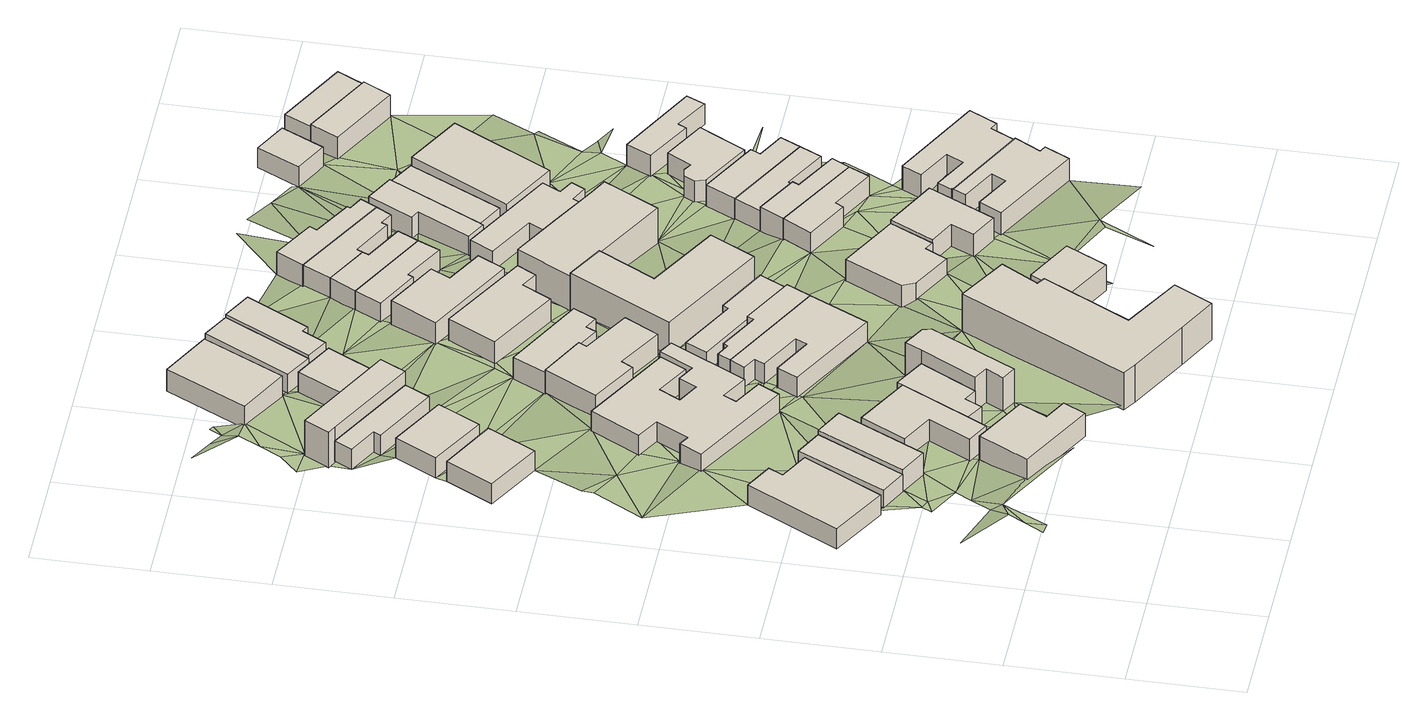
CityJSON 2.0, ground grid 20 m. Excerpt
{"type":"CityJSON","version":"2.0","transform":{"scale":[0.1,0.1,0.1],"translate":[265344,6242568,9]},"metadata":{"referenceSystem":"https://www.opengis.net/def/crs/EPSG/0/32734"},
"CityObjects":{
"building1":{"type":"Building","attributes":{"address":"12 Pope Street Salt River Cape Town","building":"house","building:levels":"1","footprint":{"type":"Polygon"},"plus_code":"CGXMX7X4+XGR","ground_height":12.81,"building_height":4.1,"roof_height":16.91},"geometry":[{"type":"Solid","lod":"1","boundaries":[[[[0,1,2,3]],[[1,4,5,2]],[[4,6,7,5]],[[6,8,9,7]],[[8,10,11,9]],[[10,0,3,11]],[[3,2,5,7,9,11]],[[10,8,6,4,1,0]]]]}]},
"building2":{"type":"Building","attributes":{"address":"14 Pope Street Salt River Cape Town","building":"house","building:levels":"1","footprint":{"type":"Polygon"},"plus_code":"CHX3XWX8+X7R","ground_height":12.81,"building_height":4.1,"roof_height":16.91},"geometry":[{"type":"Solid","lod":"1","boundaries":[[[[12,13,14,15]],[[13,16,17,14]],[[16,18,19,17]],[[18,12,15,19]],[[15,14,17,19]],[[18,16,13,12]]]]}]},
"building3":{"type":"Building","attributes":{"address":"38 Coleridge Road Salt River Cape Town","building":"house","building:levels":"1","footprint":{"type":"Polygon"},"plus_code":"CHXMX6XG+XGV","ground_height":14.1,"building_height":4.1,"roof_height":18.2},"geometry":[{"type":"Solid","lod":"1","boundaries":[[[[20,21,22,23]],[[21,24,25,22]],[[24,26,27,25]],[[26,28,29,27]],[[28,30,31,29]],[[30,20,23,31]],[[23,22,25,27,29,31]],[[30,28,26,24,21,20]]]]}]},
"building4":{"type":"Building","attributes":{"address":"16 Pope Street Salt River Cape Town","building":"house","building:levels":"1","footprint":{"type":"Polygon"},"plus_code":"CHX8XQX5+X4R","ground_height":13.74,"building_height":4.1,"roof_height":17.84},"geometry":[{"type":"Solid","lod":"1","boundaries":[[[[32,33,19,34,35,15]],[[33,36,37,34,19]],[[36,38,39,37]],[[38,32,15,35,39]],[[35,34,37,39]],[[38,36,33,32]]]]}]},
"building5":{"type":"Building","attributes":{"address":"Burns Road Salt River Cape Town","building":"house","building:levels":"1","footprint":{"type":"Polygon"},"plus_code":"CGXPXWX7+XPV","ground_height":11.61,"building_height":4.1,"roof_height":15.71},"geometry":[{"type":"Solid","lod":"1","boundaries":[[[[40,41,42,43]],[[41,44,45,42]],[[44,46,47,45]],[[46,40,43,47]],[[43,42,45,47]],[[46,44,41,40]]]]}]},
"building6":{"type":"Building","attributes":{"address":"18 Pope Street Salt River Cape Town","building":"house","building:levels":"1","footprint":{"type":"Polygon"},"plus_code":"CHXQXXX6+X8R","ground_height":13.43,"building_height":4.1,"roof_height":17.53},"geometry":[{"type":"Solid","lod":"1","boundaries":[[[[48,49,50,51]],[[49,52,53,50]],[[52,54,55,53]],[[54,56,57,55]],[[56,58,59,57]],[[58,60,61,59]],[[60,48,51,61]],[[51,50,53,55,57,59,61]],[[60,58,56,54,52,49,48]]]]}]},
"building7":{"type":"Building","attributes":{"address":"20 Pope Street Salt River Cape Town","building":"house","building:levels":"1","footprint":{"type":"Polygon"},"plus_code":"CJX4XPX4+XVX","ground_height":13.43,"building_height":4.1,"roof_height":17.53},"geometry":[{"type":"Solid","lod":"1","boundaries":[[[[62,63,64,65]],[[63,66,51,64]],[[66,67,61,51]],[[67,68,69,61]],[[68,70,71,69]],[[70,72,73,71]],[[72,62,65,73]],[[65,64,51,61,69,71,73]],[[72,70,68,67,66,63,62]]]]}]},
"building8":{"type":"Building","attributes":{"address":"14A Burns Road Salt River Cape Town","building":"house","building:levels":"1","footprint":{"type":"Polygon"},"plus_code":"CGXXXQX2+XHW","ground_height":11.61,"building_height":4.1,"roof_height":15.71},"geometry":[{"type":"Solid","lod":"1","boundaries":[[[[74,75,76,77]],[[75,78,79,76]],[[78,80,81,79]],[[80,74,77,81]],[[77,76,79,81]],[[80,78,75,74]]]]}]},
"building9":{"type":"Building","attributes":{"address":"33A Burns Road Salt River Cape Town","building":"house","building:levels":"1","footprint":{"type":"Polygon"},"plus_code":"CHXHX9X3+X7X","ground_height":11.78,"building_height":4.1,"roof_height":15.88},"geometry":[{"type":"Solid","lod":"1","boundaries":[[[[82,83,84,85]],[[83,86,87,84]],[[86,88,89,87]],[[88,90,91,89]],[[90,92,93,91]],[[92,94,95,93]],[[94,96,97,95]],[[96,98,99,97]],[[98,100,101,99]],[[100,102,103,101]],[[102,104,105,103]],[[104,106,107,105]],[[106,108,109,107]],[[108,110,111,109]],[[110,112,113,111]],[[112,114,115,113]],[[114,116,117,115]],[[116,118,119,117]],[[118,120,121,119]],[[120,82,85,121]],[[85,84,87,89,91,93,95,97,99,101,103,105,107,109,111,113,115,117,119,121]],[[120,118,116,114,112,110,108,106,104,102,100,98,96,94,92,90,88,86,83,82]]]]}]},
"building10":{"type":"Building","attributes":{"address":"36 Coleridge Road Salt River Cape Town","building":"house","building:levels":"2","footprint":{"type":"Polygon"},"plus_code":"CJXCXQX9+XHV","ground_height":13.43,"building_height":6.9,"roof_height":20.33},"geometry":[{"type":"Solid","lod":"1","boundaries":[[[[72,122,123,124,73]],[[122,125,126,123]],[[125,127,128,126]],[[127,129,130,128]],[[129,131,132,130]],[[131,133,134,132]],[[133,62,65,135,134]],[[62,72,73,124,135,65]],[[124,123,126,128,130,132,134,135]],[[62,133,131,129,127,125,122,72]]]]}]},
"building11":{"type":"Building","attributes":{"address":"14 Burns Road Salt River Cape Town","building":"house","building:levels":"1","footprint":{"type":"Polygon"},"plus_code":"CHX4XGXW+X9X","ground_height":11.07,"building_height":4.1,"roof_height":15.17},"geometry":[{"type":"Solid","lod":"1","boundaries":[[[[136,137,138,139]],[[137,140,141,138]],[[140,142,143,141]],[[142,144,145,143]],[[144,146,147,145]],[[146,136,139,147]],[[139,138,141,143,145,147]],[[146,144,142,140,137,136]]]]}]},
"building12":{"type":"Building","attributes":{"address":"12 Burns Road Salt River Cape Town","building":"house","building:levels":"2","footprint":{"type":"Polygon"},"plus_code":"CHX6X7XX+X3W","ground_height":11.07,"building_height":6.9,"roof_height":17.97},"geometry":[{"type":"Solid","lod":"1","boundaries":[[[[148,149,150,151,152,139]],[[149,153,154,151,150]],[[153,155,156,154]],[[155,157,158,156]],[[157,148,139,152,158]],[[152,151,154,156,158]],[[157,155,153,149,148]]]]}]},
"building13":{"type":"Building","attributes":{"address":"41 Coleridge Road Salt River Cape Town","building":"commercial","building:levels":"2","footprint":{"type":"Polygon"},"plus_code":"CJXXX8X3+X2X","ground_height":13.79,"building_height":6.9,"roof_height":20.69},"geometry":[{"type":"Solid","lod":"1","boundaries":[[[[159,160,161,162,163,164]],[[160,165,166,162,161]],[[165,167,168,166]],[[167,169,170,168]],[[169,171,172,170]],[[171,173,174,172]],[[173,175,176,174]],[[175,177,178,176]],[[177,179,180,178]],[[179,159,164,163,180]],[[163,162,166,168,170,172,174,176,178,180]],[[179,177,175,173,171,169,167,165,160,159]]]]}]},
"building14":{"type":"Building","attributes":{"address":"31 Burns Road Salt River Cape Town","building":"house","building:levels":"1","footprint":{"type":"Polygon"},"plus_code":"CJX3XFX7+XJW","ground_height":11.78,"building_height":4.1,"roof_height":15.88},"geometry":[{"type":"Solid","lod":"1","boundaries":[[[[181,182,183,184,185]],[[182,186,187,183]],[[186,188,189,187]],[[188,190,191,189]],[[190,192,193,191]],[[192,194,195,193]],[[194,196,197,198,195]],[[196,181,185,184,198,197]],[[184,183,187,189,191,193,195,198]],[[196,194,192,190,188,186,182,181]]]]}]},
"building15":{"type":"Building","attributes":{"address":"30 Coleridge Road Salt River Cape Town","building":"house","building:levels":"1","footprint":{"type":"Polygon"},"plus_code":"CJXWX8XM+XPX","ground_height":11.98,"building_height":4.1,"roof_height":16.08},"geometry":[{"type":"Solid","lod":"1","boundaries":[[[[199,200,201,202]],[[200,203,204,201]],[[203,205,206,204]],[[205,207,208,206]],[[207,209,210,208]],[[209,211,212,210]],[[211,213,214,212]],[[213,215,216,214]],[[215,217,218,216]],[[217,199,202,218]],[[202,201,204,206,208,210,212,214,216,218]],[[217,215,213,211,209,207,205,203,200,199]]]]}]},
"building16":{"type":"Building","attributes":{"address":"10 Burns Road Salt River Cape Town","building":"house","building:levels":"1","footprint":{"type":"Polygon"},"plus_code":"CHXMX8XG+X3X","ground_height":10.69,"building_height":4.1,"roof_height":14.79},"geometry":[{"type":"Solid","lod":"1","boundaries":[[[[219,220,221,222]],[[220,223,224,221]],[[223,225,226,224]],[[225,219,222,226]],[[222,221,224,226]],[[225,223,220,219]]]]}]},
"building17":{"type":"Building","attributes":{"address":"10 Tennyson Street Salt River Cape Town","building":"house","building:levels":"1","footprint":{"type":"Polygon"},"plus_code":"CHXGX3XG+XXX","ground_height":10.53,"building_height":4.1,"roof_height":14.63},"geometry":[{"type":"Solid","lod":"1","boundaries":[[[[227,228,229,230]],[[228,231,232,229]],[[231,233,234,232]],[[233,227,230,234]],[[230,229,232,234]],[[233,231,228,227]]]]}]},
"building18":{"type":"Building","attributes":{"address":"28 Salt River Cape Town","building":"house","building:levels":"1","footprint":{"type":"Polygon"},"plus_code":"CJXWX4X9+X8V","ground_height":11.98,"building_height":4.1,"roof_height":16.08},"geometry":[{"type":"Solid","lod":"1","boundaries":[[[[235,236,237,238]],[[236,239,240,241,237]],[[239,242,243,244,241,240]],[[242,245,246,244,243]],[[245,247,248,246]],[[247,249,201,248]],[[249,250,202,201]],[[250,235,238,202]],[[238,237,241,244,246,248,201,202]],[[250,249,247,245,242,239,236,235]]]]}]},
"building19":{"type":"Building","attributes":{"address":"29 Burns Road Salt River Cape Town","building":"house","building:levels":"1","footprint":{"type":"Polygon"},"plus_code":"CJX8XXX6+X9W","ground_height":11.21,"building_height":4.1,"roof_height":15.31},"geometry":[{"type":"Solid","lod":"1","boundaries":[[[[251,252,197,185]],[[252,253,254,197]],[[253,255,256,254]],[[255,257,258,256]],[[257,259,260,258]],[[259,261,262,260]],[[261,251,185,262]],[[185,197,254,256,258,260,262]],[[261,259,257,255,253,252,251]]]]}]},
"building20":{"type":"Building","attributes":{"address":"26 Coleridge Road Salt River Cape Town","building":"house","building:levels":"1","footprint":{"type":"Polygon"},"plus_code":"CJXXXWXH+X3W","ground_height":11.27,"building_height":4.1,"roof_height":15.37},"geometry":[{"type":"Solid","lod":"1","boundaries":[[[[263,264,265,266]],[[264,267,268,265]],[[267,269,270,268]],[[269,271,272,270]],[[271,273,274,272]],[[273,275,276,274]],[[275,263,266,276]],[[266,265,268,270,272,274,276]],[[275,273,271,269,267,264,263]]]]}]},
"building21":{"type":"Building","attributes":{"address":"Pope Street Salt River Cape Town","building":"house","building:levels":"1","footprint":{"type":"Polygon"},"plus_code":"CMXRX6XP+X6W","ground_height":13.79,"building_height":4.1,"roof_height":17.89},"geometry":[{"type":"Solid","lod":"1","boundaries":[[[[277,278,279,280]],[[278,281,282,279]],[[281,283,284,282]],[[283,277,280,284]],[[280,279,282,284]],[[283,281,278,277]]]]}]},
"building22":{"type":"Building","attributes":{"address":"12 Tennyson Street Salt River Cape Town","building":"house","building:levels":"1","footprint":{"type":"Polygon"},"plus_code":"CHXWX9X7+X2R","ground_height":10.14,"building_height":4.1,"roof_height":14.24},"geometry":[{"type":"Solid","lod":"1","boundaries":[[[[285,286,287,288]],[[286,289,290,287]],[[289,291,292,290]],[[291,285,288,292]],[[288,287,290,292]],[[291,289,286,285]]]]}]},
"building23":{"type":"Building","attributes":{"address":"14 Tennyson Street Salt River Cape Town","building":"house","building:levels":"1","footprint":{"type":"Polygon"},"plus_code":"CJX5XRXQ+X6R","ground_height":10.69,"building_height":4.1,"roof_height":14.79},"geometry":[{"type":"Solid","lod":"1","boundaries":[[[[285,291,292,293,294,288]],[[291,295,296,293,292]],[[295,297,298,296]],[[297,299,300,298]],[[299,301,302,300]],[[301,285,288,294,302]],[[294,293,296,298,300,302]],[[301,299,297,295,291,285]]]]}]},
"building24":{"type":"Building","attributes":{"address":"27 Burns Road Salt River Cape Town","building":"house","building:levels":"1","footprint":{"type":"Polygon"},"plus_code":"CJXJX3X4+X6X","ground_height":11.21,"building_height":4.1,"roof_height":15.31},"geometry":[{"type":"Solid","lod":"1","boundaries":[[[[303,304,305,306]],[[304,307,308,305]],[[307,309,310,308]],[[309,311,312,310]],[[311,313,314,312]],[[313,303,306,314]],[[306,305,308,310,312,314]],[[313,311,309,307,304,303]]]]}]},
"building25":{"type":"Building","attributes":{"address":"Coleridge Road Salt River Cape Town","building":"apartments","building:levels":"2","building:flats":"8","footprint":{"type":"Polygon"},"plus_code":"CJXXX3XQ+XJR","ground_height":11.27,"building_height":6.9,"roof_height":18.17},"geometry":[{"type":"Solid","lod":"1","boundaries":[[[[315,316,317,318,319,320]],[[316,321,322,318,317]],[[321,323,324,322]],[[323,325,326,324]],[[325,327,328,326]],[[327,315,320,319,328]],[[319,318,322,324,326,328]],[[327,325,323,321,316,315]]]]}]},
"building26":{"type":"Building","attributes":{"address":"5 Pope Street Salt River Cape Town","building":"house","building:levels":"1","footprint":{"type":"Polygon"},"plus_code":"CMXVXHXF+X7R","ground_height":11.98,"building_height":4.1,"roof_height":16.08},"geometry":[{"type":"Solid","lod":"1","boundaries":[[[[329,330,331,332]],[[330,333,334,331]],[[333,335,336,334]],[[335,337,338,336]],[[337,339,340,338]],[[339,341,342,340]],[[341,329,332,342]],[[332,331,334,336,338,340,342]],[[341,339,337,335,333,330,329]]]]}]},
"building27":{"type":"Building","attributes":{"address":"25 Burns Road Salt River Cape Town","building":"house","building:levels":"1","footprint":{"type":"Polygon"},"plus_code":"CJXPX3XJ+X2W","ground_height":11.21,"building_height":4.1,"roof_height":15.31},"geometry":[{"type":"Solid","lod":"1","boundaries":[[[[343,344,345,346]],[[344,347,348,345]],[[347,349,350,348]],[[349,351,352,350]],[[351,353,354,352]],[[353,343,346,354]],[[346,345,348,350,352,354]],[[353,351,349,347,344,343]]]]}]},
"building28":{"type":"Building","attributes":{"address":"23 Burns Road Salt River Cape Town","building":"house","building:levels":"1","footprint":{"type":"Polygon"},"plus_code":"CMX3X8XG+XVX","ground_height":10.11,"building_height":4.1,"roof_height":14.21},"geometry":[{"type":"Solid","lod":"1","boundaries":[[[[355,356,357,358]],[[356,359,360,357]],[[359,361,362,360]],[[361,363,364,362]],[[363,365,366,364]],[[365,355,358,366]],[[358,357,360,362,364,366]],[[365,363,361,359,356,355]]]]}]},
"building29":{"type":"Building","attributes":{"address":"5A Pope Street Salt River Cape Town","building":"house","building:levels":"1","footprint":{"type":"Polygon"},"plus_code":"CPXCX6XH+XFW","ground_height":12.65,"building_height":4.1,"roof_height":16.75},"geometry":[{"type":"Solid","lod":"1","boundaries":[[[[329,341,342,367,368,332]],[[341,369,370,367,342]],[[369,371,372,370]],[[371,373,374,372]],[[373,375,376,374]],[[375,329,332,368,376]],[[368,367,370,372,374,376]],[[375,373,371,369,341,329]]]]}]},
"building30":{"type":"Building","attributes":{"address":"18 Coleridge Road Salt River Cape Town","building":"civic","building:levels":"2","footprint":{"type":"Polygon"},"plus_code":"CMXMXGX2+X2W","ground_height":10.7,"building_height":6.9,"roof_height":17.6},"geometry":[{"type":"Solid","lod":"1","boundaries":[[[[377,378,379,380,381,382]],[[378,383,384,380,379]],[[383,385,320,384]],[[385,386,387,320]],[[386,388,389,387]],[[388,390,391,389]],[[390,377,382,381,391]],[[381,380,384,320,387,389,391]],[[390,388,386,385,383,378,377]]]]}]},
"building31":{"type":"Building","attributes":{"address":"21 Burns Road Salt River Cape Town","building":"house","building:levels":"1","footprint":{"type":"Polygon"},"plus_code":"CMX5XXXG+X9X","ground_height":10.11,"building_height":4.1,"roof_height":14.21},"geometry":[{"type":"Solid","lod":"1","boundaries":[[[[356,355,358,357]],[[355,392,393,358]],[[392,394,395,393]],[[394,396,397,395]],[[396,398,399,397]],[[398,356,357,399]],[[357,358,393,395,397,399]],[[398,396,394,392,355,356]]]]}]},
"building32":{"type":"Building","attributes":{"address":"19 Burns Road Salt River Cape Town","building":"house","building:levels":"1","footprint":{"type":"Polygon"},"plus_code":"CMX8XCXG+XVV","ground_height":10.11,"building_height":4.1,"roof_height":14.21},"geometry":[{"type":"Solid","lod":"1","boundaries":[[[[398,396,397,399]],[[396,400,401,397]],[[400,402,403,401]],[[402,404,405,403]],[[404,406,407,405]],[[406,408,409,407]],[[408,410,411,409]],[[410,398,399,411]],[[399,397,401,403,405,407,409,411]],[[410,408,406,404,402,400,396,398]]]]}]},
"building33":{"type":"Building","attributes":{"address":"31 Coleridge Road Salt River Cape Town","building":"house","building:levels":"1","footprint":{"type":"Polygon"},"plus_code":"CPXFXRXQ+X3W","ground_height":11.52,"building_height":4.1,"roof_height":15.62},"geometry":[{"type":"Solid","lod":"1","boundaries":[[[[412,413,414,415]],[[413,416,417,414]],[[416,418,419,417]],[[418,420,421,419]],[[420,422,423,421]],[[422,412,415,423]],[[415,414,417,419,421,423]],[[422,420,418,416,413,412]]]]}]},
"building34":{"type":"Building","attributes":{"address":"40 Cecil Road Salt River Cape Town","building":"house","building:levels":"1","footprint":{"type":"Polygon"},"plus_code":"CPXXXXX7+X4W","ground_height":12.65,"building_height":4.1,"roof_height":16.75},"geometry":[{"type":"Solid","lod":"1","boundaries":[[[[424,425,426,427,428,429]],[[425,430,431,427,426]],[[430,432,433,431]],[[432,434,435,433]],[[434,436,437,435]],[[436,438,439,437]],[[438,440,441,439]],[[440,442,443,441]],[[442,444,445,443]],[[444,446,447,445]],[[446,424,429,428,447]],[[428,427,431,433,435,437,439,441,443,445,447]],[[446,444,442,440,438,436,434,432,430,425,424]]]]}]},
"building35":{"type":"Building","attributes":{"address":"Coleridge Road Salt River Cape Town","building":"house","building:levels":"1","footprint":{"type":"Polygon"},"plus_code":"CPX4XFXG+XVR","ground_height":10.27,"building_height":4.1,"roof_height":14.37},"geometry":[{"type":"Solid","lod":"1","boundaries":[[[[378,377,382,379]],[[377,448,449,382]],[[448,450,451,449]],[[450,452,453,451]],[[452,454,455,453]],[[454,456,457,455]],[[456,458,459,457]],[[458,460,461,459]],[[460,462,463,461]],[[462,378,379,463]],[[379,382,449,451,453,455,457,459,461,463]],[[462,460,458,456,454,452,450,448,377,378]]]]}]},
"building36":{"type":"Building","attributes":{"address":"17 Burns Road Salt River Cape Town","building":"house","building:levels":"1","footprint":{"type":"Polygon"},"plus_code":"CMXFX3XQ+XXX","ground_height":10.11,"building_height":4.1,"roof_height":14.21},"geometry":[{"type":"Solid","lod":"1","boundaries":[[[[464,465,409,411]],[[465,466,467,409]],[[466,468,469,467]],[[468,470,471,469]],[[470,472,473,471]],[[472,474,475,473]],[[474,476,477,475]],[[476,464,411,477]],[[411,409,467,469,471,473,475,477]],[[476,474,472,470,468,466,465,464]]]]}]},
"building37":{"type":"Building","attributes":{"address":"29 Coleridge Road Salt River Cape Town","building":"house","building:levels":"1","footprint":{"type":"Polygon"},"plus_code":"CPXMXCXF+XRR","ground_height":11.52,"building_height":4.1,"roof_height":15.62},"geometry":[{"type":"Solid","lod":"1","boundaries":[[[[478,479,423,415]],[[479,480,481,423]],[[480,482,483,481]],[[482,484,485,486,483]],[[484,487,488,489,486,485]],[[487,478,415,489,488]],[[415,423,481,483,486,489]],[[487,484,482,480,479,478]]]]}]},
"building38":{"type":"Building","attributes":{"address":"16 Tennyson Street Salt River Cape Town","building":"house","building:levels":"1","footprint":{"type":"Polygon"},"plus_code":"CMXVX2XG+XWV","ground_height":10.11,"building_height":4.1,"roof_height":14.21},"geometry":[{"type":"Solid","lod":"1","boundaries":[[[[490,491,492,493,494,495]],[[491,496,497,493,492]],[[496,498,499,497]],[[498,500,501,499]],[[500,502,503,501]],[[502,504,505,503]],[[504,490,495,494,505]],[[494,493,497,499,501,503,505]],[[504,502,500,498,496,491,490]]]]}]},
"building39":{"type":"Building","attributes":{"address":"27 Coleridge Road Salt River Cape Town","building":"house","building:levels":"1","footprint":{"type":"Polygon"},"plus_code":"CPXQX3XJ+XJX","ground_height":10.73,"building_height":4.1,"roof_height":14.83},"geometry":[{"type":"Solid","lod":"1","boundaries":[[[[487,484,485,488]],[[484,506,507,485]],[[506,508,509,507]],[[508,510,511,509]],[[510,512,513,511]],[[512,487,488,513]],[[488,485,507,509,511,513]],[[512,510,508,506,484,487]]]]}]},
"building40":{"type":"Building","attributes":{"address":"38 Cecil Road Salt River Cape Town","building":"house","building:levels":"1","footprint":{"type":"Polygon"},"plus_code":"CQXFXFXW+XJW","ground_height":12.32,"building_height":4.1,"roof_height":16.42},"geometry":[{"type":"Solid","lod":"1","boundaries":[[[[514,515,516,429]],[[515,517,518,516]],[[517,519,520,518]],[[519,521,522,520]],[[521,523,524,522]],[[523,525,526,524]],[[525,527,528,526]],[[527,529,530,528]],[[529,531,426,530]],[[531,514,429,426]],[[429,516,518,520,522,524,526,528,530,426]],[[531,529,527,525,523,521,519,517,515,514]]]]}]},
"building41":{"type":"Building","attributes":{"address":"18 Tennyson Street Salt River Cape Town","building":"house","building:levels":"1","footprint":{"type":"Polygon"},"plus_code":"CPX4XWXQ+X3W","ground_height":9.61,"building_height":4.1,"roof_height":13.71},"geometry":[{"type":"Solid","lod":"1","boundaries":[[[[490,504,532,495]],[[504,533,534,532]],[[533,535,536,534]],[[535,490,495,536]],[[495,532,534,536]],[[535,533,504,490]]]]}]},
"building42":{"type":"Building","attributes":{"address":"25 Coleridge Road Salt River Cape Town","building":"house","building:levels":"1","footprint":{"type":"Polygon"},"plus_code":"CPXRX8X5+XXX","ground_height":10.73,"building_height":4.1,"roof_height":14.83},"geometry":[{"type":"Solid","lod":"1","boundaries":[[[[537,538,511,513]],[[538,539,540,511]],[[539,541,542,540]],[[541,543,544,542]],[[543,545,546,544]],[[545,537,513,546]],[[513,511,540,542,544,546]],[[545,543,541,539,538,537]]]]}]},
"building43":{"type":"Building","attributes":{"address":"23 Coleridge Road Salt River Cape Town","building":"house","building:levels":"1","footprint":{"type":"Polygon"},"plus_code":"CPXWXPXC+XRR","ground_height":10.73,"building_height":4.1,"roof_height":14.83},"geometry":[{"type":"Solid","lod":"1","boundaries":[[[[547,548,549,550]],[[548,551,552,549]],[[551,553,554,552]],[[553,555,556,554]],[[555,557,558,556]],[[557,559,560,558]],[[559,561,562,560]],[[561,547,550,562]],[[550,549,552,554,556,558,560,562]],[[561,559,557,555,553,551,548,547]]]]}]},
"building44":{"type":"Building","attributes":{"address":"20 Tennyson Street Salt River Cape Town","building":"house","building:levels":"1","footprint":{"type":"Polygon"},"plus_code":"CPXHX5X3+XJR","ground_height":10.27,"building_height":4.1,"roof_height":14.37},"geometry":[{"type":"Solid","lod":"1","boundaries":[[[[563,564,565,566]],[[564,567,568,565]],[[567,569,570,568]],[[569,563,566,570]],[[566,565,568,570]],[[569,567,564,563]]]]}]},
"building45":{"type":"Building","attributes":{"address":"21 Coleridge Road Salt River Cape Town","building":"house","building:levels":"1","footprint":{"type":"Polygon"},"plus_code":"CQX7XRXH+X5W","ground_height":10.54,"building_height":4.1,"roof_height":14.64},"geometry":[{"type":"Solid","lod":"1","boundaries":[[[[571,572,573,574]],[[572,575,576,573]],[[575,577,578,576]],[[577,579,580,578]],[[579,581,582,580]],[[581,571,574,582]],[[574,573,576,578,580,582]],[[581,579,577,575,572,571]]]]}]},
"building46":{"type":"Building","attributes":{"address":"13A Tennyson Street Salt River Cape Town","building":"house","building:levels":"1","footprint":{"type":"Polygon"},"plus_code":"CPXHXCX2+XVR","ground_height":9.13,"building_height":4.1,"roof_height":13.23},"geometry":[{"type":"Solid","lod":"1","boundaries":[[[[583,584,585,586]],[[584,587,588,585]],[[587,589,590,588]],[[589,583,586,590]],[[586,585,588,590]],[[589,587,584,583]]]]}]},
"building47":{"type":"Building","attributes":{"address":"14 Coleridge Road Salt River Cape Town","building":"house","building:levels":"1","footprint":{"type":"Polygon"},"plus_code":"CQX4X6XJ+XVR","ground_height":9.61,"building_height":4.1,"roof_height":13.71},"geometry":[{"type":"Solid","lod":"1","boundaries":[[[[591,592,593,594,595,596]],[[592,597,598,594,593]],[[597,599,600,598]],[[599,591,596,595,600]],[[595,594,598,600]],[[599,597,592,591]]]]}]},
"building48":{"type":"Building","attributes":{"address":"12 Coleridge Road Salt River Cape Town","building":"house","building:levels":"1","footprint":{"type":"Polygon"},"plus_code":"CQX6XPXH+X7V","ground_height":9.13,"building_height":4.1,"roof_height":13.23},"geometry":[{"type":"Solid","lod":"1","boundaries":[[[[601,602,603,596]],[[602,604,605,603]],[[604,606,593,605]],[[606,601,596,593]],[[596,603,605,593]],[[606,604,602,601]]]]}]},
"terrain1":{"type":"TINRelief","geometry":[{"type":"CompositeSurface","lod":"1","boundaries":[[[607,608,609]],[[607,609,610]],[[611,612,613]],[[607,610,611]],[[612,611,610]],[[612,610,614]],[[615,616,617]],[[618,619,616]],[[615,617,620]],[[614,610,621]],[[618,616,622]],[[622,616,615]],[[619,618,0]],[[623,615,620]],[[615,623,622]],[[610,624,621]],[[620,614,28]],[[621,28,614]],[[623,620,625]],[[626,6,627]],[[4,1,628]],[[0,618,13]],[[628,1,0]],[[625,620,28]],[[4,627,6]],[[628,13,4]],[[629,626,630]],[[0,13,628]],[[13,627,4]],[[627,631,626]],[[630,626,631]],[[625,632,623]],[[28,633,625]],[[632,634,623]],[[635,629,630]],[[634,38,623]],[[28,26,633]],[[630,40,635]],[[633,68,67]],[[49,38,634]],[[26,636,637]],[[68,633,26]],[[638,630,631]],[[627,13,639]],[[13,12,639]],[[44,640,78]],[[631,641,642]],[[125,68,26]],[[40,630,643]],[[638,631,642]],[[637,127,26]],[[638,643,630]],[[639,12,38]],[[127,637,644]],[[70,68,72]],[[640,44,41]],[[72,68,125]],[[63,38,49]],[[26,127,125]],[[80,78,640]],[[41,40,643]],[[125,122,72]],[[137,645,140]],[[49,66,63]],[[140,75,144]],[[41,80,640]],[[646,647,645]],[[144,142,140]],[[646,648,647]],[[649,38,63]],[[38,649,639]],[[74,144,75]],[[648,646,650]],[[651,652,653]],[[80,41,181]],[[644,177,127]],[[653,652,654]],[[41,643,181]],[[654,639,655]],[[655,639,649]],[[649,63,133]],[[63,62,133]],[[656,144,74]],[[100,104,102]],[[106,104,100]],[[657,650,646]],[[658,659,660]],[[643,661,662]],[[181,643,662]],[[663,654,655]],[[664,653,654]],[[657,660,650]],[[658,660,665]],[[80,666,74]],[[663,664,654]],[[100,108,106]],[[667,653,664]],[[660,657,665]],[[661,643,110]],[[668,653,667]],[[177,129,127]],[[646,149,669]],[[108,100,98]],[[657,646,670]],[[671,672,665]],[[671,665,657]],[[649,217,655]],[[666,80,181]],[[646,669,670]],[[673,667,664]],[[247,653,668]],[[217,649,133]],[[74,666,656]],[[674,664,663]],[[108,98,110]],[[653,247,675]],[[217,133,131]],[[676,661,677]],[[661,110,677]],[[675,94,653]],[[674,663,678]],[[110,98,96]],[[131,129,177]],[[679,656,680]],[[676,677,96]],[[677,110,96]],[[225,669,149]],[[675,247,242]],[[247,245,242]],[[680,656,666]],[[670,669,220]],[[217,131,177]],[[681,676,96]],[[682,683,171]],[[675,684,94]],[[96,94,681]],[[685,675,242]],[[670,220,686]],[[94,684,687]],[[688,149,679]],[[94,687,681]],[[680,666,689]],[[690,686,220]],[[691,692,693]],[[680,688,679]],[[242,694,685]],[[688,225,149]],[[220,219,690]],[[267,687,684]],[[695,681,687]],[[686,227,670]],[[696,217,177]],[[692,695,693]],[[175,697,177]],[[173,171,698]],[[171,683,698]],[[699,219,225]],[[259,689,666]],[[177,697,700]],[[688,680,689]],[[267,684,269]],[[690,219,701]],[[698,175,173]],[[688,699,225]],[[702,693,703]],[[703,693,695]],[[696,177,700]],[[217,704,199]],[[696,704,217]],[[699,701,219]],[[286,227,686]],[[689,705,688]],[[687,315,695]],[[706,697,175]],[[707,687,267]],[[701,699,708]],[[259,307,689]],[[708,709,701]],[[700,697,706]],[[695,315,703]],[[199,704,710]],[[277,711,712]],[[713,699,688]],[[315,259,703]],[[714,175,698]],[[704,696,715]],[[716,698,277]],[[716,277,712]],[[307,259,315]],[[715,710,704]],[[717,708,699]],[[267,718,707]],[[699,713,719]],[[705,720,688]],[[175,714,706]],[[716,714,698]],[[719,717,699]],[[311,307,315]],[[309,307,311]],[[413,718,710]],[[721,722,723]],[[724,706,725]],[[413,710,715]],[[726,723,722]],[[720,705,313]],[[706,714,725]],[[361,719,713]],[[301,708,398]],[[398,708,717]],[[413,707,718]],[[311,315,727]],[[714,716,728]],[[713,351,361]],[[725,714,729]],[[728,716,730]],[[731,716,732]],[[313,311,727]],[[731,730,716]],[[715,329,413]],[[733,731,732]],[[727,720,313]],[[707,412,726]],[[351,734,735]],[[351,363,361]],[[413,412,707]],[[723,736,721]],[[410,301,398]],[[723,726,736]],[[727,737,720]],[[735,720,737]],[[363,351,365]],[[727,738,737]],[[728,730,739]],[[365,351,735]],[[410,476,301]],[[738,727,740]],[[329,416,413]],[[737,741,735]],[[726,412,487]],[[739,375,728]],[[735,741,365]],[[737,738,742]],[[731,442,730]],[[742,738,740]],[[512,736,726]],[[416,329,743]],[[744,375,739]],[[394,745,396]],[[487,512,726]],[[739,746,744]],[[747,365,741]],[[743,329,375]],[[355,365,747]],[[396,745,400]],[[748,375,744]],[[745,394,392]],[[731,749,442]],[[747,741,750]],[[743,418,416]],[[746,751,744]],[[752,753,748]],[[748,753,375]],[[400,745,402]],[[747,754,355]],[[402,745,392]],[[375,753,523]],[[743,375,523]],[[392,355,755]],[[750,741,756]],[[418,743,420]],[[757,736,512]],[[392,755,402]],[[754,755,355]],[[750,758,759]],[[743,523,420]],[[523,753,760]],[[761,762,476]],[[402,406,404]],[[763,736,757]],[[406,402,755]],[[758,750,756]],[[736,764,390]],[[756,741,456]],[[521,420,523]],[[765,766,767]],[[763,764,736]],[[768,761,769]],[[770,523,760]],[[377,390,450]],[[406,755,408]],[[377,450,448]],[[771,420,521]],[[772,765,767]],[[763,757,773]],[[420,771,774]],[[755,775,408]],[[420,774,422]],[[768,776,777]],[[765,772,778]],[[408,775,777]],[[422,774,772]],[[456,454,452]],[[757,779,773]],[[390,780,450]],[[781,761,768]],[[456,782,756]],[[390,764,780]],[[567,758,756]],[[783,771,521]],[[784,761,781]],[[452,782,456]],[[774,785,772]],[[786,780,764]],[[772,785,778]],[[450,571,452]],[[779,787,773]],[[786,788,789]],[[584,768,777]],[[790,782,452]],[[785,791,778]],[[584,777,775]],[[780,786,789]],[[450,780,571]],[[535,758,567]],[[790,452,571]],[[584,775,490]],[[539,779,792]],[[781,768,584]],[[789,793,780]],[[794,787,779]],[[795,490,535]],[[790,571,796]],[[564,782,790]],[[797,781,584]],[[793,789,548]],[[584,490,798]],[[567,795,535]],[[796,799,790]],[[795,798,490]],[[800,790,799]],[[567,564,795]],[[799,796,801]],[[564,790,800]],[[798,795,802]],[[803,801,796]],[[799,804,800]],[[798,802,592]],[[802,795,805]],[[805,795,564]],[[589,798,592]],[[564,800,806]],[[806,805,564]]]}]}
},
"vertices":[
[180,594,38],[129,621,38],[129,621,79],[180,594,79],[142,646,38],[142,646,79],[93,672,38],[93,672,79],[5,510,38],[5,510,79],[105,456,38],[105,456,79],
[242,583,38],[194,607,38],[194,607,79],[242,583,79],[117,453,38],[117,453,79],[164,430,38],[164,430,79],
[356,165,44],[377,204,44],[377,204,92],[356,165,92],[337,225,44],[337,225,92],[362,273,44],[362,273,92],[268,323,44],[268,323,92],[222,236,44],[222,236,92],
[242,583,34],[164,430,34],[164,430,88],[242,583,88],[213,405,34],[213,405,88],[292,558,34],[292,558,88],
[135,1029,26],[180,1113,26],[180,1113,67],[135,1029,67],[83,1164,26],[83,1164,67],[38,1082,26],[38,1082,67],
[386,470,34],[290,521,34],[290,521,85],[386,470,85],[248,442,34],[248,442,85],[305,412,34],[305,412,85],[265,338,34],[265,338,85],[304,318,34],[304,318,85],[322,351,34],[322,351,85],
[446,450,44],[391,480,44],[391,480,85],[446,450,85],[386,470,44],[322,351,44],[352,334,44],[352,334,85],[368,364,44],[368,364,85],[391,352,44],[391,352,85],
[227,1203,26],[128,1256,26],[128,1256,67],[227,1203,67],[88,1183,26],[88,1183,67],[187,1129,26],[187,1129,67],
[170,762,28],[347,666,28],[347,666,69],[170,762,69],[367,703,28],[367,703,69],[316,731,28],[316,731,69],[328,753,28],[328,753,69],[375,727,28],[375,727,69],[448,861,28],[448,861,69],[422,875,28],[422,875,69],[389,816,28],[389,816,69],[359,832,28],[359,832,69],[342,801,28],[342,801,69],[304,821,28],[304,821,69],[325,858,28],[325,858,69],[384,826,28],[384,826,69],[409,871,28],[409,871,69],[250,957,28],[250,957,69],[201,870,28],[201,870,69],[241,848,28],[241,848,69],[210,791,28],[210,791,69],[192,801,28],[192,801,69],
[415,338,44],[415,338,113],[391,352,113],[398,307,44],[398,307,113],[424,294,44],[424,294,113],[503,443,44],[503,443,113],[499,458,44],[499,458,113],[460,479,44],[460,479,113],[446,450,113],
[273,1266,21],[109,1353,21],[109,1353,62],[273,1266,62],[93,1322,21],[93,1322,62],[144,1295,21],[144,1295,62],[137,1282,21],[137,1282,62],[250,1223,21],[250,1223,62],
[273,1266,17],[297,1311,17],[297,1311,62],[297,1311,90],[273,1266,90],[119,1404,17],[119,1404,90],[95,1360,17],[95,1360,90],[109,1353,17],[109,1353,90],
[463,102,41],[571,45,41],[571,45,92],[571,45,117],[463,102,117],[463,102,92],[643,9,41],[643,9,117],[680,76,41],[680,76,117],[576,133,41],[576,133,117],[659,286,41],[659,286,117],[645,295,41],[645,295,117],[684,360,41],[684,360,117],[596,410,41],[596,410,117],[439,117,41],[439,117,117],
[343,1049,22],[291,957,22],[291,957,69],[343,1049,69],[343,1049,63],[374,911,22],[374,911,69],[386,931,22],[386,931,69],[466,886,22],[466,886,69],[500,946,22],[500,946,69],[415,994,22],[415,994,69],[423,1008,22],[423,1008,63],[423,1008,69],
[606,661,30],[418,759,30],[418,759,71],[606,661,71],[403,733,30],[403,733,71],[426,720,30],[426,720,71],[417,703,30],[417,703,71],[491,664,30],[491,664,71],[481,644,30],[481,644,71],[411,680,30],[411,680,71],[392,644,30],[392,644,71],[554,558,30],[554,558,71],
[351,1406,17],[281,1443,17],[281,1443,58],[351,1406,58],[235,1358,17],[235,1358,58],[305,1321,17],[305,1321,58],
[342,1608,11],[253,1654,11],[253,1654,56],[342,1608,56],[180,1513,11],[180,1513,56],[269,1467,11],[269,1467,56],
[628,703,28],[535,752,28],[535,752,71],[628,703,71],[529,740,28],[529,740,64],[529,740,71],[458,777,28],[458,777,64],[458,777,71],[454,769,28],[454,769,71],[430,781,28],[430,781,71],[418,759,28],[606,661,28],
[343,1049,17],[423,1008,17],[463,987,17],[463,987,63],[472,1005,17],[472,1005,63],[495,993,17],[495,993,63],[516,1033,17],[516,1033,63],[373,1107,17],[373,1107,63],
[628,703,23],[653,751,23],[653,751,64],[628,703,64],[564,797,23],[564,797,64],[559,787,23],[559,787,64],[459,839,23],[459,839,64],[439,801,23],[439,801,64],[535,752,23],[535,752,64],
[784,272,36],[699,316,36],[699,316,89],[784,272,89],[661,245,36],[661,245,89],[746,200,36],[746,200,89],
[408,1585,11],[361,1610,11],[361,1610,52],[408,1585,52],[279,1460,11],[279,1460,52],[326,1434,11],[326,1434,52],
[326,1434,58],[408,1585,58],[364,1413,11],[364,1413,58],[387,1455,11],[387,1455,58],[399,1449,11],[399,1449,58],[459,1558,11],[459,1558,58],
[454,1227,17],[407,1143,17],[407,1143,63],[454,1227,63],[533,1074,17],[533,1074,63],[562,1125,17],[562,1125,63],[591,1109,17],[591,1109,63],[610,1142,17],[610,1142,63],
[570,1048,17],[471,868,17],[471,868,86],[471,868,92],[570,1048,92],[570,1048,86],[664,763,17],[664,763,92],[707,842,17],[707,842,92],[579,912,17],[579,912,92],[635,1012,17],[635,1012,92],
[814,566,25],[709,621,25],[709,621,71],[814,566,71],[657,521,25],[657,521,71],[668,498,25],[668,498,71],[739,461,25],[739,461,71],[759,499,25],[759,499,71],[775,490,25],[775,490,71],
[440,1246,11],[599,1162,11],[599,1162,63],[440,1246,63],[624,1209,11],[624,1209,63],[559,1244,11],[559,1244,63],[577,1278,11],[577,1278,63],[484,1327,11],[484,1327,63],
[659,1314,11],[512,1391,11],[512,1391,52],[659,1314,52],[488,1345,11],[488,1345,52],[564,1305,11],[564,1305,52],[569,1314,11],[569,1314,52],[641,1275,11],[641,1275,52],
[775,490,78],[814,566,78],[820,468,25],[820,468,78],[800,427,25],[800,427,78],[848,403,25],[848,403,78],[907,519,25],[907,519,78],
[790,1053,13],[708,1098,13],[708,1098,54],[708,1098,86],[790,1053,86],[790,1053,54],[623,1144,13],[623,1144,86],[570,1048,13],[635,1012,13],[635,1012,86],[768,940,13],[768,940,86],[821,1037,13],[821,1037,86],
[678,1350,11],[678,1350,52],[609,1386,11],[609,1386,52],[614,1397,11],[614,1397,52],[539,1437,11],[539,1437,52],
[619,1407,11],[619,1407,52],[690,1370,11],[690,1370,52],[695,1380,11],[695,1380,52],[717,1368,11],[717,1368,52],[733,1395,11],[733,1395,52],[564,1486,11],[564,1486,52],
[802,740,25],[773,690,25],[773,690,66],[802,740,66],[849,650,25],[849,650,66],[857,664,25],[857,664,66],[935,623,25],[935,623,66],[953,659,25],[953,659,66],
[1059,405,33],[912,480,33],[912,480,74],[912,480,78],[1059,405,78],[1059,405,74],[912,483,33],[912,483,78],[899,458,33],[899,458,78],[960,426,33],[960,426,78],[947,401,33],[947,401,78],[885,433,33],[885,433,78],[863,393,33],[863,393,78],[1022,310,33],[1022,310,78],[1045,354,33],[1045,354,78],[1033,360,33],[1033,360,78],
[808,1086,13],[808,1086,54],[836,1072,13],[836,1072,54],[849,1096,13],[849,1096,54],[823,1110,13],[823,1110,54],[840,1142,13],[840,1142,54],[673,1231,13],[673,1231,54],[650,1190,13],[650,1190,54],[734,1145,13],[734,1145,54],
[564,1486,6],[733,1395,6],[749,1424,6],[749,1424,52],[724,1437,6],[724,1437,52],[727,1442,6],[727,1442,52],[658,1480,6],[658,1480,52],[665,1493,6],[665,1493,52],[590,1534,6],[590,1534,52],
[802,740,17],[953,659,17],[970,690,17],[970,690,66],[893,731,17],[893,731,66],[899,742,17],[899,742,58],[899,742,66],[825,782,17],[825,782,58],[825,782,66],
[808,1387,6],[758,1413,6],[758,1413,47],[758,1413,52],[808,1387,52],[808,1387,47],[717,1335,6],[717,1335,52],[733,1327,6],[733,1327,52],[684,1235,6],[684,1235,52],[718,1218,6],[718,1218,52],[723,1226,6],[723,1226,52],
[907,750,17],[907,750,58],[982,710,17],[982,710,58],[1001,748,17],[1001,748,58],[849,828,17],[849,828,58],
[1059,405,25],[1082,449,25],[1082,449,74],[1096,442,25],[1096,442,74],[1122,491,25],[1122,491,74],[961,573,25],[961,573,74],[943,539,25],[943,539,74],[1003,508,25],[1003,508,74],[987,478,25],[987,478,74],[927,509,25],[927,509,74],[912,480,25],
[723,1226,47],[772,1200,6],[772,1200,47],[856,1361,6],[856,1361,47],
[849,828,15],[1001,748,15],[1019,783,15],[1019,783,58],[971,808,15],[971,808,58],[980,825,15],[980,825,58],[876,880,15],[876,880,58],
[977,835,15],[1022,916,15],[1022,916,58],[977,835,58],[947,956,15],[947,956,58],[923,914,15],[923,914,58],[909,922,15],[909,922,58],[893,919,15],[893,919,58],[883,901,15],[883,901,58],[889,882,15],[889,882,58],
[874,1136,6],[968,1309,6],[968,1309,54],[874,1136,54],[869,1362,6],[869,1362,54],[775,1189,6],[775,1189,54],
[960,1025,13],[938,982,13],[938,982,56],[960,1025,56],[1019,938,13],[1019,938,56],[1027,953,13],[1027,953,56],[1086,920,13],[1086,920,56],[1101,952,13],[1101,952,56],
[864,1614,1],[826,1540,1],[826,1540,42],[864,1614,42],[884,1510,1],[884,1510,42],[922,1584,1],[922,1584,42],
[1057,1474,1],[933,1539,1],[933,1539,42],[933,1539,47],[1057,1474,47],[1057,1474,42],[907,1490,1],[907,1490,47],[1031,1426,1],[1031,1426,47],
[1057,1474,0],[1082,1521,0],[1082,1521,42],[957,1586,0],[957,1586,42],[933,1539,0],
[106,219,54],[86,186,54],[106,184,54],[147,263,54],[123,249,54],[138,281,47],[44,314,47],[157,317,47],[140,385,47],[125,391,47],[116,374,47],[117,453,47],[105,456,47],[172,345,47],[222,236,54],[164,430,47],[213,405,47],[315,177,51],[265,338,44],[37,835,32],[170,762,38],[140,635,38],[87,923,32],[140,895,31],[192,801,32],[305,412,44],[304,318,44],[248,442,47],[89,944,32],[337,225,51],[377,204,51],[201,870,32],[347,666,34],[140,1140,26],[210,791,32],[241,848,32],[250,957,32],[439,117,51],[95,1360,21],[119,1404,21],[71,1408,21],[104,1440,21],[390,635,34],[125,1478,21],[328,753,34],[316,731,34],[375,727,34],[367,703,34],[392,644,34],[250,1223,26],[180,1513,21],[125,1560,15],[84,1583,15],[146,1517,21],[374,911,28],[291,957,28],[411,680,34],[417,703,34],[150,1545,15],[373,1107,22],[403,733,34],[418,759,34],[235,1358,21],[269,1467,17],[169,1563,15],[162,1567,15],[426,720,34],[491,664,34],[439,801,28],[386,931,28],[390,895,28],[481,644,34],[273,1266,22],[390,1140,22],[466,886,28],[576,133,48],[661,245,48],[459,839,28],[535,752,30],[279,1460,17],[471,868,28],[440,1246,22],[407,1143,22],[326,1434,17],[423,1008,28],[415,994,28],[463,987,28],[529,740,30],[500,946,28],[657,521,30],[641,385,41],[699,316,41],[390,1390,17],[668,498,41],[364,1413,17],[472,1005,28],[495,993,28],[641,635,30],[454,1227,22],[739,461,41],[664,763,30],[399,1449,17],[387,1455,17],[628,703,30],[746,200,48],[751,190,48],[484,1327,17],[800,427,36],[709,621,30],[801,282,36],[512,1391,17],[653,751,30],[488,1345,17],[599,1162,17],[635,1012,23],[579,912,23],[641,895,23],[759,499,41],[775,490,36],[707,842,23],[623,1144,17],[848,403,36],[820,468,36],[863,393,36],[915,241,44],[899,229,44],[863,143,44],[559,1244,17],[624,1209,17],[768,940,17],[650,1190,17],[641,1140,17],[885,433,36],[708,1098,17],[673,1231,17],[734,1145,17],[892,635,25],[899,458,36],[641,1390,11],[947,401,36],[684,1235,17],[912,483,36],[1012,190,44],[718,1218,17],[960,426,36],[912,480,36],[927,509,36],[733,1327,11],[717,1335,11],[775,1189,13],[876,880,17],[772,1200,13],[723,1226,17],[987,478,36],[665,1493,11],[683,1616,6],[883,901,17],[893,919,17],[907,750,25],[899,742,25],[893,731,25],[727,1442,11],[658,1480,11],[1003,508,36],[969,590,25],[970,690,25],[889,882,17],[991,633,25],[758,1413,11],[724,1437,11],[749,1424,11],[982,710,25],[980,825,17],[938,982,17],[778,1576,1],[874,1136,13],[1122,491,33],[722,1606,6],[1014,678,25],[909,922,17],[977,835,17],[923,914,17],[947,956,17],[892,1140,13],[1001,748,25],[971,808,17],[1019,938,15],[1093,826,15],[892,1390,6],[984,1071,13],[824,1551,1],[884,1510,6],[981,1102,13],[1014,1187,13],[1017,1083,10],[907,1490,6],[1053,1064,10],[1025,1181,10],[1031,1426,5],[1055,1261,10]
]}
